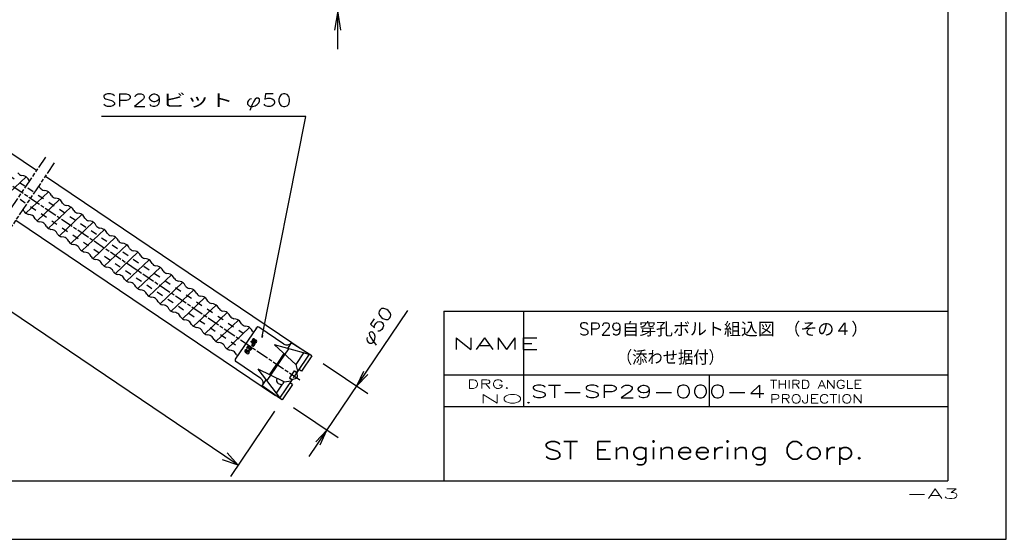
# Model space of a CAD drawing. Units: millimetres at full size; details may follow other scales. Extents: x -55 to 1935, y -55 to 1395.
# Drawn here: x 1005 to 1935, y -55 to 435 of the extents above; entities that cross this region are included whole.
import ezdxf
from ezdxf.enums import TextEntityAlignment as Align

# ---------------------------------------------------------------- set-up
doc = ezdxf.new("R2010")
doc.units = ezdxf.units.MM
doc.header["$PDMODE"] = 32
doc.header["$PDSIZE"] = 0.5
for name, pattern in [('CHAIN', [18.5, 12, -1.5, 3.5, -1.5]), ('CHAIN_DOUBLE_DASH', [23.5, 12, -1.5, 3.5, -1.5, 3.5, -1.5]), ('DASHED_SPACED', [12, 6, -6])]:
    doc.linetypes.add(name, pattern=pattern)
for name, color, linetype, lineweight in [('1 外形線', 7, 'Continuous', 25), ('3 隠れ線', 2, 'DASHED_SPACED', 25), ('4 中心線', 1, 'CHAIN', 25), ('5 想像線', 6, 'CHAIN_DOUBLE_DASH', 25), ('6 寸法線', 4, 'Continuous', 25), ('7 枠・タイトル', 7, 'Continuous', 25), ('DEFPOINTS_2', 7, 'Continuous', 25)]:
    doc.layers.add(name, color=color, linetype=linetype, lineweight=lineweight)
doc.styles.add('simplex.shx', font='')
doc.styles.get('simplex.shx').set_extended_font_data('simplex.shx')

# ---------------------------------------------------------------- blocks, each defined once
blk = doc.blocks.new('open_arrow')
at = {"color": 0, "linetype": 'Continuous', "lineweight": -2}
blk.add_lwpolyline([(7.5, 1.25), (0, 0), (7.5, -1.25)], dxfattribs=at)

msp = doc.modelspace()

# ---------------------------------------------------------------- linework, layer by layer
at = {"layer": '1 外形線'}
for p, q in [((561.515, 602.796), (1021.166, 292.758)), ((990.101, 266.365), (1011.302, 286.442)), ((1009.006, 287.449), (1007.083, 287.762)), ((1014.106, 283.025), (1013.096, 284.69)), ((1029.457, 287.166), (1274.28, 122.031)), ((1011.158, 252.162), (1032.36, 272.238)), ((1024.635, 275.923), (1023.625, 277.589)), ((1030.064, 273.246), (1028.141, 273.558)), ((1035.164, 268.821), (1034.154, 270.487)), ((1021.687, 245.06), (1042.889, 265.137)), ((1040.593, 266.144), (1038.67, 266.456)), ((1045.693, 261.72), (1044.683, 263.385)), ((1009.365, 253.913), (1008.354, 255.579)), ((1015.377, 250.842), (1013.455, 251.155)), ((1032.216, 237.958), (1053.417, 258.035)), ((1051.121, 259.042), (1049.199, 259.355)), ((1056.221, 254.618), (1055.211, 256.283)), ((1061.65, 251.94), (1059.727, 252.253)), ((1001.497, 245.714), (1246.32, 80.579)), ((1019.893, 246.812), (1018.883, 248.477)), ((1025.906, 243.74), (1023.983, 244.053)), ((1042.745, 230.857), (1063.946, 250.933)), ((1053.274, 223.755), (1074.475, 243.832)), ((1066.75, 247.516), (1065.74, 249.182)), ((1072.179, 244.839), (1070.256, 245.151)), ((1077.279, 240.414), (1076.269, 242.08)), ((1030.422, 239.71), (1029.412, 241.376)), ((1036.435, 236.639), (1034.512, 236.951)), ((1040.951, 232.608), (1039.941, 234.274)), ((1063.802, 216.653), (1085.004, 236.73)), ((1082.708, 237.737), (1080.785, 238.05)), ((1087.808, 233.313), (1086.798, 234.978)), ((1046.964, 229.537), (1045.041, 229.849)), ((1051.48, 225.506), (1050.47, 227.172)), ((1074.331, 209.551), (1095.533, 229.628)), ((1093.236, 230.635), (1091.314, 230.948)), ((1098.337, 226.211), (1097.326, 227.876)), ((1103.765, 223.533), (1101.842, 223.846)), ((1057.493, 222.435), (1055.57, 222.748)), ((1062.008, 218.405), (1060.998, 220.07)), ((1068.021, 215.333), (1066.099, 215.646)), ((1084.86, 202.45), (1106.061, 222.526)), ((1095.389, 195.348), (1116.59, 215.425)), ((1108.865, 219.109), (1107.855, 220.775)), ((1114.294, 216.432), (1112.371, 216.744)), ((1072.537, 211.303), (1071.527, 212.969)), ((1078.55, 208.232), (1076.627, 208.544)), ((1083.066, 204.201), (1082.056, 205.867)), ((1105.918, 188.246), (1127.119, 208.323)), ((1119.394, 212.007), (1118.384, 213.673)), ((1124.823, 209.33), (1122.9, 209.643)), ((1129.923, 204.906), (1128.913, 206.571)), ((1089.079, 201.13), (1087.156, 201.442)), ((1093.595, 197.1), (1092.585, 198.765)), ((1116.446, 181.144), (1137.648, 201.221)), ((1135.352, 202.228), (1133.429, 202.541)), ((1140.452, 197.804), (1139.442, 199.469)), ((1145.88, 195.126), (1143.958, 195.439)), ((1099.608, 194.028), (1097.685, 194.341)), ((1104.124, 189.998), (1103.113, 191.663)), ((1110.136, 186.926), (1108.214, 187.239)), ((1126.975, 174.043), (1148.176, 194.119)), ((1137.504, 166.941), (1158.705, 187.018)), ((1150.98, 190.702), (1149.97, 192.368)), ((1156.409, 188.025), (1154.486, 188.337)), ((1114.652, 182.896), (1113.642, 184.562)), ((1120.665, 179.825), (1118.742, 180.137)), ((1125.181, 175.794), (1124.171, 177.46)), ((1148.033, 159.839), (1169.234, 179.916)), ((1161.509, 183.6), (1160.499, 185.266)), ((1166.938, 180.923), (1165.015, 181.236)), ((1172.038, 176.499), (1171.028, 178.164)), ((1131.194, 172.723), (1129.271, 173.035)), ((1135.71, 168.693), (1134.7, 170.358)), ((1158.561, 152.737), (1179.763, 172.814)), ((1177.467, 173.821), (1175.544, 174.134)), ((1182.567, 169.397), (1181.557, 171.062)), ((1141.723, 165.621), (1139.8, 165.934)), ((1146.239, 161.591), (1145.229, 163.257)), ((1152.252, 158.519), (1150.329, 158.832)), ((1169.09, 145.636), (1190.292, 165.712)), ((1179.619, 138.534), (1200.82, 158.611)), ((1187.995, 166.72), (1186.073, 167.032)), ((1193.096, 162.295), (1192.086, 163.961)), ((1198.524, 159.618), (1196.601, 159.93)), ((1156.767, 154.489), (1155.757, 156.155)), ((1162.78, 151.418), (1160.858, 151.73)), ((1167.296, 147.387), (1166.286, 149.053)), ((1190.148, 131.432), (1211.349, 151.509)), ((1203.624, 155.193), (1202.614, 156.859)), ((1209.053, 152.516), (1207.13, 152.829)), ((1214.153, 148.092), (1213.143, 149.757)), ((1173.309, 144.316), (1171.386, 144.629)), ((1177.825, 140.286), (1176.815, 141.951)), ((1200.677, 124.331), (1221.878, 144.407)), ((1228.578, 144.413), (1208.447, 114.568)), ((1219.582, 145.414), (1217.659, 145.727)), ((1224.682, 140.99), (1223.672, 142.656)), ((1254.288, 128.881), (1230.66, 144.818)), ((1183.838, 137.214), (1181.915, 137.527)), ((1188.354, 133.184), (1187.344, 134.85)), ((1194.367, 130.112), (1192.444, 130.425)), ((1223.023, 131.016), (1223.409, 131.588)), ((1224.624, 129.936), (1223.023, 131.016)), ((1227.222, 129.016), (1223.409, 131.588)), ((1226.043, 133.13), (1226.429, 133.702)), ((1226.957, 130.988), (1226.571, 130.416)), ((1261.229, 130.23), (1257.507, 124.712)), ((1278.09, 119.461), (1261.229, 130.23)), ((1198.883, 126.082), (1197.872, 127.748)), ((1204.895, 123.011), (1202.973, 123.323)), ((1219.374, 120.128), (1218.089, 120.995)), ((1218.717, 121.207), (1218.384, 121.432)), ((1218.965, 123.236), (1219.292, 123.721)), ((1220.876, 127.834), (1219.126, 125.239)), ((1219.698, 124.853), (1219.126, 125.239)), ((1220.846, 126.555), (1219.698, 124.853)), ((1222.91, 125.541), (1223.296, 126.119)), ((1224.624, 129.936), (1223.976, 128.975)), ((1225.082, 129.627), (1224.562, 128.857)), ((1226.264, 128.83), (1225.082, 129.627)), ((1225.745, 128.059), (1226.264, 128.83)), ((1226.188, 127.483), (1227.222, 129.016)), ((1258.423, 124.282), (1238.292, 94.437)), ((1265.556, 109.821), (1245.291, 128.06)), ((1272.777, 120.526), (1245.291, 128.06)), ((1209.411, 118.98), (1208.401, 120.646)), ((1232.479, 96.548), (1208.852, 112.485)), ((1254.298, 119.954), (1247.529, 109.919)), ((1272.777, 120.526), (1265.556, 109.821)), ((1278.089, 119.461), (1266.346, 102.051)), ((1280.577, 117.783), (1270.791, 103.275)), ((1277.747, 118.953), (1272.777, 120.527)), ((1280.577, 117.783), (1278.089, 119.461)), ((1247.152, 82.535), (1229.87, 105.198)), ((1254.373, 93.24), (1229.87, 105.198)), ((1240.76, 99.883), (1247.529, 109.919)), ((1263.859, 103.729), (1259.386, 97.096)), ((1263.859, 103.729), (1266.486, 102.258)), ((1266.346, 102.051), (1264.688, 103.169)), ((1265.556, 109.821), (1267.185, 103.295)), ((1270.791, 103.275), (1268.304, 104.953)), ((1233.829, 89.607), (1237.551, 95.125)), ((1261.873, 95.419), (1250.13, 78.009)), ((1253.788, 92.374), (1254.373, 93.24)), ((1254.373, 93.24), (1261.034, 94.175)), ((1259.386, 97.096), (1261.733, 95.211)), ((1261.873, 95.419), (1260.215, 96.537)), ((1261.873, 95.419), (1266.052, 96.658)), ((1266.346, 102.051), (1266.763, 97.712)), ((1250.13, 78.009), (1233.829, 89.608)), ((1247.152, 82.535), (1253.058, 91.291)), ((1262.403, 90.84), (1252.617, 76.331)), ((1262.403, 90.84), (1259.916, 92.517)), ((1250.472, 78.517), (1247.152, 82.535)), ((1252.617, 76.331), (1250.13, 78.009))]:
    msp.add_line(p, q, dxfattribs=at)
msp.add_lwpolyline([(1247.969, 96.365), (1247.491, 95.927), (1247.213, 95.349), (1247.152, 94.669), (1247.313, 93.932), (1247.685, 93.187), (1248.243, 92.484), (1248.95, 91.869), (1249.759, 91.383), (1250.617, 91.058), (1251.466, 90.916), (1252.251, 90.967), (1252.918, 91.206), (1253.424, 91.619), (1253.735, 92.177), (1253.83, 92.844), (1253.704, 93.575)], dxfattribs=at)
msp.add_circle((1220.22, 121.383), 0.987, dxfattribs=at)
for centre, radius, start, end in [((1008.47, 293.599), 6, 215.36383, 256.63395), ((1007.388, 280.639), 7, 35.36613, 76.63387), ((1018.999, 286.497), 6, 215.36383, 219.50122), ((1017.917, 273.537), 7, 35.36613, 39.85865), ((1029.528, 279.396), 6, 215.36383, 256.63395), ((1028.446, 266.435), 7, 35.36613, 76.63387), ((1040.057, 272.294), 6, 215.36383, 256.63395), ((1038.974, 259.333), 7, 35.36613, 76.63387), ((1050.586, 265.192), 6, 215.36383, 256.63395), ((1003.462, 252.106), 6, 35.36605, 37.07425), ((1015.073, 257.965), 7, 215.36613, 256.63387), ((1049.503, 252.232), 7, 35.36613, 76.63387), ((1061.114, 258.09), 6, 215.36383, 256.63395), ((1060.032, 245.13), 7, 35.36613, 76.63387), ((1013.99, 245.005), 6, 35.36605, 76.63008), ((1025.602, 250.863), 7, 215.36613, 256.63387), ((1024.519, 237.903), 6, 35.36605, 76.63008), ((1071.643, 250.989), 6, 215.36383, 256.63395), ((1070.561, 238.028), 7, 35.36613, 76.63387), ((1036.13, 243.762), 7, 215.36613, 256.63387), ((1035.048, 230.801), 6, 35.36605, 76.63008), ((1046.659, 236.66), 7, 215.36613, 256.63387), ((1082.172, 243.887), 6, 215.36383, 256.63395), ((1081.089, 230.927), 7, 35.36613, 76.63387), ((1092.701, 236.785), 6, 215.36383, 256.63395), ((1045.577, 223.699), 6, 35.36605, 76.63008), ((1057.188, 229.558), 7, 215.36613, 256.63387), ((1091.618, 223.825), 7, 35.36613, 76.63387), ((1103.229, 229.683), 6, 215.36383, 256.63395), ((1102.147, 216.723), 7, 35.36613, 76.63387), ((1056.106, 216.598), 6, 35.36605, 76.63008), ((1067.717, 222.456), 7, 215.36613, 256.63387), ((1066.634, 209.496), 6, 35.36605, 76.63008), ((1113.758, 222.582), 6, 215.36383, 256.63395), ((1112.676, 209.621), 7, 35.36613, 76.63387), ((1078.246, 215.355), 7, 215.36613, 256.63387), ((1077.163, 202.394), 6, 35.36605, 76.63008), ((1124.287, 215.48), 6, 215.36383, 256.63395), ((1123.205, 202.52), 7, 35.36613, 76.63387), ((1134.816, 208.378), 6, 215.36383, 256.63395), ((1088.774, 208.253), 7, 215.36613, 256.63387), ((1087.692, 195.292), 6, 35.36605, 76.63008), ((1099.303, 201.151), 7, 215.36613, 256.63387), ((1133.733, 195.418), 7, 35.36613, 76.63387), ((1145.345, 201.277), 6, 215.36383, 256.63395), ((1098.221, 188.191), 6, 35.36605, 76.63008), ((1109.832, 194.049), 7, 215.36613, 256.63387), ((1108.749, 181.089), 6, 35.36605, 76.63008), ((1144.262, 188.316), 7, 35.36613, 76.63387), ((1155.873, 194.175), 6, 215.36383, 256.63395), ((1154.791, 181.214), 7, 35.36613, 76.63387), ((1120.361, 186.948), 7, 215.36613, 256.63387), ((1119.278, 173.987), 6, 35.36605, 76.63008), ((1166.402, 187.073), 6, 215.36383, 256.63395), ((1165.32, 174.113), 7, 35.36613, 76.63387), ((1130.889, 179.846), 7, 215.36613, 256.63387), ((1129.807, 166.885), 6, 35.36605, 76.63008), ((1141.418, 172.744), 7, 215.36613, 256.63387), ((1176.931, 179.971), 6, 215.36383, 256.63395), ((1175.848, 167.011), 7, 35.36613, 76.63387), ((1187.46, 172.87), 6, 215.36383, 256.63395), ((1140.336, 159.784), 6, 35.36605, 76.63008), ((1151.947, 165.642), 7, 215.36613, 256.63387), ((1150.865, 152.682), 6, 35.36605, 76.63008), ((1186.377, 159.909), 7, 35.36613, 76.63387), ((1197.988, 165.768), 6, 215.36383, 256.63395), ((1196.906, 152.807), 7, 35.36613, 76.63387), ((1162.476, 158.541), 7, 215.36613, 256.63387), ((1161.393, 145.58), 6, 35.36605, 76.63008), ((1208.517, 158.666), 6, 215.36383, 256.63395), ((1207.435, 145.706), 7, 35.36613, 76.63387), ((1173.005, 151.439), 7, 215.36613, 256.63387), ((1171.922, 138.479), 6, 35.36605, 76.63008), ((1183.533, 144.337), 7, 215.36613, 256.63387), ((1219.046, 151.564), 6, 215.36383, 256.63395), ((1217.964, 138.604), 7, 35.36613, 76.63387), ((1229.575, 144.463), 6, 215.36383, 228.35031), ((1229.822, 143.574), 1.5, 56, 146), ((1182.451, 131.377), 6, 35.36605, 76.63008), ((1194.062, 137.235), 7, 215.36613, 256.63387), ((1225.69, 132.605), 1.323, 56, 326), ((1225.69, 132.605), 0.632, 56, 326), ((1227.311, 131.512), 1.323, 236, 146), ((1227.311, 131.512), 0.632, 236, 146), ((1257.084, 133.026), 5, 236, 326), ((1192.98, 124.275), 6, 35.36605, 76.63008), ((1204.591, 130.134), 7, 215.36613, 256.63387), ((1203.508, 117.173), 6, 35.36605, 76.63008), ((1218.935, 122.25), 1.514, 76.38066, 236), ((1218.935, 122.25), 0.987, 88.29932, 236), ((1220.22, 121.383), 1.514, 236, 186.67341), ((1218.647, 125.558), 2.415, 356.95025, 24.39488), ((1218.724, 125.692), 3.037, 354.62284, 44.87266), ((1225.478, 125.286), 4.422, 178.14731, 192.05728), ((1222.58, 124.808), 1.495, 197.31907, 61.38549), ((1225.478, 125.286), 3.732, 178.14731, 191.51593), ((1222.58, 124.808), 0.805, 199.32567, 65.79697), ((1225.082, 128.229), 1.334, 146, 326), ((1225.153, 128.458), 0.713, 146.00002, 325.99998), ((1209.691, 113.729), 1.5, 146, 236), ((1215.12, 123.032), 7, 215.36613, 229.44832), ((1264.129, 102.34), 1, 56, 146), ((1229.684, 92.403), 5, 326, 56), ((1260.774, 97.366), 1, 146, 236), ((1265.768, 97.616), 1, 286.51384, 5.48643)]:
    msp.add_arc(centre, radius, start, end, dxfattribs=at)
msp.add_point((1228.298, 143.999), dxfattribs=at)
msp.add_point((1228.298, 143.999), dxfattribs=at)
msp.add_point((1228.298, 143.999), dxfattribs=at)
at = {"layer": '3 隠れ線'}
for p, q in [((816.076, 408.778), (1010.821, 277.42)), ((1012.815, 276.076), (1215.85, 139.127)), ((1005.545, 265.298), (1208.581, 128.349)), ((1266.346, 102.051), (1261.873, 95.419))]:
    msp.add_line(p, q, dxfattribs=at)
at = {"layer": '4 中心線'}
msp.add_line((293.147, 753.658), (1270.224, 94.611), dxfattribs=at)
at = {"layer": '5 想像線'}
for p, q in [((1029.534, 305.163), (984.839, 238.9)), ((1037.824, 299.571), (993.13, 233.309))]:
    msp.add_line(p, q, dxfattribs=at)
at = {"layer": '6 寸法線'}
for p, q in [((1304.897, 406.825), (1304.897, 516.825)), ((1198.62, 23.163), (722.216, 344.819)), ((1278.062, 22.982), (1370.889, 160.602)), ((1291.105, 110.681), (1333.327, 82.203)), ((1245.51, 65.806), (1203.946, 4.244)), ((1263.146, 69.23), (1305.367, 40.751)), ((1211.052, 14.77), (1196.371, 19.832)), ((1211.052, 14.77), (1198.62, 23.163)), ((1200.87, 26.494), (1211.052, 14.77))]:
    msp.add_line(p, q, dxfattribs=at)
for points in [[(1233.85, 136.059), (1274.752, 343.448), (1082.457, 343.448)], [(1234.032, 136.979), (1233.669, 135.139), (1234.032, 136.979)]]:
    msp.add_lwpolyline(points, dxfattribs=at)
at = {"layer": '7 枠・タイトル'}
for p, q in [((1880, 1340), (1880, 0)), ((1405, 160), (1880, 160)), ((1405, 160), (1405, 0)), ((1480, 160), (1480, 70)), ((1405, 100), (1880, 100)), ((1655, 100), (1655, 70)), ((1405, 70), (1880, 70)), ((0, 0), (1880, 0))]:
    msp.add_line(p, q, dxfattribs=at)
at = {"layer": 'DEFPOINTS_2'}
msp.add_lwpolyline([(-55, -55), (1935, -55), (1935, 1395), (-55, 1395)], close=True, dxfattribs=at)

# ---------------------------------------------------------------- block references
at = {"layer": '6 寸法線'}
for p, xscale, yscale, rotation in [((1304.897, 442.825), 2.4, 2.4, 270), ((1322.798, 89.305), 2, 2, 56), ((1294.838, 47.853), 2, 2, 236)]:
    msp.add_blockref('open_arrow', p, dxfattribs=dict(at, xscale=xscale, yscale=yscale, rotation=rotation))

# ---------------------------------------------------------------- texts
at = {"layer": '6 寸法線', "style": 'simplex.shx', "width": 1.4}
msp.add_text('SP29ビット φ50', height=11.73, dxfattribs=at).set_placement((1082.457, 349.315), align=Align.BOTTOM_LEFT)
at = {"layer": '6 寸法線', "style": 'simplex.shx', "width": 1.25}
msp.add_text('φ50', height=11.73, rotation=56, dxfattribs=at).set_placement((1341.967, 146.336), align=Align.MIDDLE_CENTER)
at = {"layer": '7 枠・タイトル', "style": 'simplex.shx'}
msp.add_text('SP29自穿孔ボルト組込図 （その４）', height=11.73, dxfattribs=at).set_placement((1532.174, 133.797), align=Align.BOTTOM_LEFT)
for s, height, width, p in [('NAME', 11, 2.1, (1412.5, 120.5)), ('（添わせ据付）', 11.73, 0.9, (1568.049, 107.115)), ('DRG.', 8.065, 1.6, (1426.794, 84.782)), ('THIRD ANGLE', 8.065, 1.25, (1712.242, 84.539)), ('ST-SP29-000-4', 11.73, 1.6, (1486.785, 74.867)), ('  NO.', 8.065, 2.75, (1407.759, 70.93)), ('PROJECTION', 8.065, 1.35, (1712.314, 70.883)), ('ST Engineering Corp.', 16.5, 1.3, (1498.652, 15.533))]:
    msp.add_text(s, height=height, dxfattribs=dict(at, width=width)).set_placement(p, align=Align.BOTTOM_LEFT)
at = {"layer": 'DEFPOINTS_2', "style": 'simplex.shx', "width": 2}
msp.add_text('-A3', height=9.164, dxfattribs=at).set_placement((1840.522, -19.488), align=Align.BOTTOM_LEFT)

doc.saveas('drawing.dxf')
